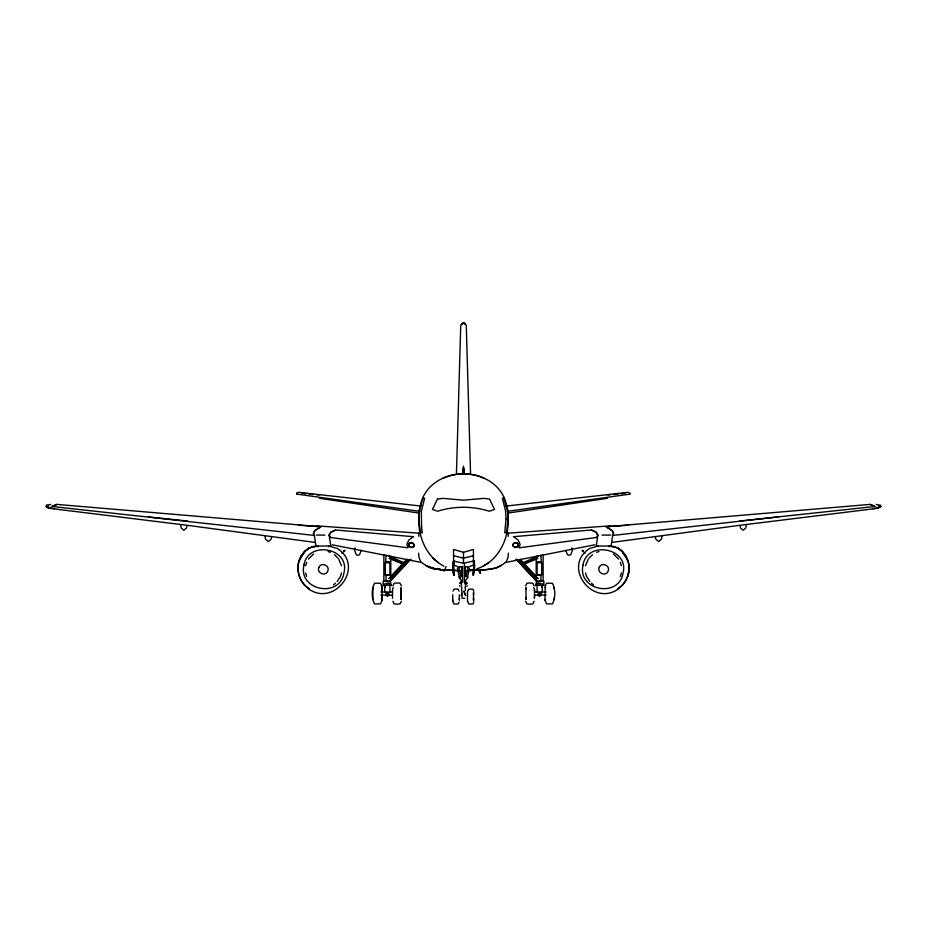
<?xml version="1.0" encoding="UTF-8"?>
<svg xmlns="http://www.w3.org/2000/svg" width="927" height="927" viewBox="0 0 927 927"><rect width="100%" height="100%" fill="white"/><g stroke="black" fill="none" stroke-linecap="round" stroke-linejoin="round"><path stroke-width="1.39" d="M508.17 536.351L508.205 532.573M508.413 518.123L507.787 509.885M540.87 581.716L540.974 575.238L537.892 575.238M622.446 585.261C628.344 578.657 630.823 569.097 627.961 560.603M473.871 561.878L473.326 575.076L474.624 565.922L473.906 560.708L474.114 565.748L472.816 574.902M473.477 594.96L473.523 593.57M454.288 575.25L453.338 565.922L453.778 560.87L452.828 566.049L453.778 575.389L453.396 570.383M474.415 560.87L474.415 570.279L473.326 575.076M596.154 546.745L597.892 535.088M610.997 546.745L612.735 535.088M372.897 587.428L372.897 599.699M554.103 599.699L554.161 598.251M296.895 494.323L296.999 492.654L297.034 493.57M401.009 599.027L401.009 588.147M456.466 473.037L460.719 325.759L461.24 324.299L463.488 322.805L465.76 324.299L466.281 325.759L470.534 473.037M473.616 600.499L473.651 599.595M525.922 589.41L525.991 588.147M386.038 555.134L385.702 561.832L389.433 561.832L388.517 561.577M467.034 586.385L467.092 585.516M452.979 569.282L453.268 561.009M453.5 569.132L453.778 562.086M508.378 553.176L507.996 557.637L506.154 561.832M473.871 602.087L472.921 603.987L468.726 603.987L467.556 600.974M544.914 599.699L546.548 603.906L552.411 603.906C555.609 597.799 555.574 589.34 552.411 583.222L546.548 583.222L545.285 585.922L544.856 600.232L545.586 599.456M314.427 542.318L187.08 525.285L54.148 508.9C52.503 508.425 45.226 508.691 46.756 505.319L50.742 504.404M186.918 525.644L186.501 527.961L183.847 530.279L181.194 527.961L180.777 525.644M271.657 536.582L271.205 539.108L268.343 541.588L265.493 539.108L265.041 536.582M661.959 536.582L661.507 539.108L658.657 541.588L655.795 539.108L655.343 536.582M746.223 525.644L745.806 527.961L743.153 530.279L740.499 527.961L740.082 525.644M361.229 550.348L359.56 554.682L357.926 555.319L356.258 554.682L354.624 550.348L355.064 547.903M319.722 494.763L316.918 494.96M627.892 576.165L629.016 571.02M466.049 576.455L468.019 567.556M467.59 576.814L469.56 567.903M299.039 560.603C296.188 569.085 298.645 578.668 304.554 585.261M299.27 560.603C295.829 570.823 300.081 582.874 309.12 588.738M46.489 506.246L46.721 505.424L46.35 506.513L48.297 507.741M422.573 498.297C413.407 521.889 420.325 553.813 443.929 566.188M620.372 576.409L621.391 572.932M341.507 572.967L340.452 576.443L337.173 581.484M585.493 565.748L588.286 559.074M419.213 509.885L418.587 518.123M305.609 565.748L306.698 562.307M46.721 505.563L46.35 506.513L46.721 505.76M541.878 587.231L542.793 584.937M461.148 595.621L462.075 593.338M518.263 545.551L517.243 547.15L515.122 547.556L512.712 545.621C512.388 541.855 519.062 541.322 518.263 545.551L517.243 546.837L515.192 547.185L513.291 546.327L513.013 544.659C513.859 542.504 517.764 541.936 518.193 544.659M467.509 601.356L467.509 591.843L468.726 589.178L472.921 589.178L473.871 591.113M446.142 566.559L444.033 571.264M778.576 516.907L612.643 535.435L613.593 533.292L612.098 530.592L606.165 526.779L870.094 504.404L875.065 506.478L739.375 521.055M612.643 535.435L613.628 533.292L612.098 530.592L606.165 526.745L628.61 525.215M299.039 560.638C301.576 552.921 308.181 546.71 316.443 545.957M596.768 537.44L597.822 535.157L596.258 532.33L591.449 529.989L513.419 536.698L518.123 540.001L520.128 544.358L519.004 547.834L596.768 537.44L597.822 535.157L596.223 532.33L591.449 529.989M392.921 585.922L394.184 583.222L397.15 582.979L400.047 583.222L401.379 585.922M459.085 602.087L458.17 603.987L453.975 603.987L452.77 601.356L452.77 594.786M534.079 601.252L532.816 603.906L529.85 604.195L526.953 603.906L525.621 601.252M453.025 591.113L453.975 589.178L456.049 589.004L458.17 589.178L459.085 591.113M525.621 585.922L526.953 583.222L529.85 582.979L532.816 583.222L534.079 585.922M401.379 601.252L400.047 603.906L397.15 604.195L394.184 603.906L392.921 601.252M422.642 498.031C436.849 465.899 490.151 465.899 504.358 498.031M406.269 563.083L405.064 564.949L406.269 563.083L405.4 564.45L389.479 557.973M462.388 324.334L463.488 322.805L465.458 324.265L463.488 322.805L461.542 324.299M301.252 555.829L304.728 551.542L309.189 548.066L314.23 546.466M308.401 559.108L313.546 554.033M589.062 558.135L592.469 554.728M51.97 506.478L56.906 504.404L320.835 526.779L314.902 530.592L313.372 533.292L314.357 535.435L51.935 506.478L56.906 504.404M388.61 578.738L406.872 559.166M390.151 578.251L407.463 559.711M389.27 581.31L409.456 559.676M389.85 581.808L410.962 559.143M344.299 551.067L344.914 550.453M381.414 587.66L382.144 586.942L380.452 583.222L374.589 583.222C371.426 589.34 371.391 597.799 374.589 603.906L380.452 603.906L382.144 600.232L382.144 596.131M341.947 553.28L342.596 552.666M343.65 551.681L344.334 551.032M344.543 550.418L343.929 550.997L344.508 550.453M333.604 584.891L335.47 583.234M476.802 568.842C504.879 559.641 514.624 523.871 504.427 498.297M617.88 588.738C626.919 582.874 631.171 570.823 627.73 560.603M618.124 588.772L622.446 585.227M304.485 551.542L308.946 548.066M505.18 562.515C495.771 571.183 482.04 569.665 470.232 570.476L470.232 569.734M590.36 548.066C561.113 565.435 592.191 607.892 618.668 588.772M612.573 542.318L739.92 525.285L876.768 508.425L880.65 506.513L880.244 505.319L876.258 504.404M878.703 507.741L880.65 506.513L880.21 505.354L880.65 506.548L880.279 505.76M483.071 566.188L488.923 562.573M501.252 565.366L495.91 568.135L483.952 569.862L470.232 570.476M335.551 529.989L330.777 532.33L329.178 535.157L330.232 537.44L407.996 547.834L406.872 544.358L408.877 540.001L413.581 536.698L335.551 529.989L330.742 532.33L329.178 535.157L330.267 537.44M522.341 563.037L537.984 556.061M537.521 557.973L521.6 564.45L520.731 563.083L521.936 564.949L520.731 563.083M523.257 564.416L537.857 558.471M536.698 585.041L535.447 585.54L536.698 583.883L542.631 583.883L543.871 585.54L543.871 581.391L543.129 580.719L543.129 554.763M442.434 478.517C455.563 472.167 471.437 472.167 484.566 478.517M473.43 555.736L463.488 558.147L453.57 555.736M473.43 561.078L463.488 563.257L453.57 561.078M469.78 566.339L473.43 565.169L473.43 549.468L463.488 552.295L453.57 549.468L453.57 565.169L457.22 566.339M591.38 548.066L595.169 546.872M596.629 552.295L598.946 551.588M313.21 547.139L316.431 546.165M876.768 508.355L878.703 507.776M388.726 562.365L389.896 562.701L389.896 574.833L388.726 575.122L385.284 574.833L385.284 562.701L386.408 562.365M385.284 574.833L386.408 574.497M541.716 562.701L537.104 562.701L537.104 574.833L541.716 574.833L541.716 562.701L540.592 562.365M388.981 583.002L386.86 583.21M389.896 562.701L385.284 562.701M537.104 562.701L538.274 562.365M537.104 574.833L538.274 574.497M878.68 507.637L872.886 508.633M389.108 575.238L386.026 575.238L386.13 581.716M538.483 561.577L537.567 561.832L541.298 561.832L540.962 555.134M630.036 494.114L507.208 511.356M459.549 578.089L460.337 577.915M594.717 544.798L505.493 562.48M878.437 506.246L880.407 505.899M507.88 513.095L607.556 498.274M465.018 571.02L467.95 570.754M610.082 494.96L607.278 494.763M614.137 494.497L618.193 494.021M620.905 493.709L624.96 493.234M469.711 570.511L471.727 570.279L464.67 571.02M505.099 506.165L628.633 492.283M610.522 525.829L508.622 533.152M464.751 566.942L468.552 566.733M316.304 535.088L324.844 535.088M602.156 535.088L610.696 535.088M314.265 535.088L316.003 546.026L330.846 546.026L330.846 546.745M596.154 546.026L610.997 546.026M384.914 580.719L387.312 580.719M389.769 580.719L390.8 580.719M536.2 580.719L537.231 580.719M539.688 580.719L542.086 580.719M384.369 581.136L390.302 581.136M536.698 581.136L542.631 581.136M540.14 583.21L538.019 583.002M385.493 585.377L389.143 585.377M537.857 585.377L541.507 585.377M380.904 591.994L392.445 591.994M534.555 591.994L546.096 591.994M385.574 594.879L389.016 594.879M537.984 594.879L541.426 594.879M380.904 595.134L392.445 595.134M534.555 595.134L546.096 595.134M387.069 595.458L387.938 595.458M539.062 595.458L539.931 595.458M464.867 598.297L462.075 598.297L461.553 586.664M421.82 562.515C432.793 572.388 448.656 569.224 462.156 570.858M431.125 568.158L443.048 569.862L462.144 570.916M458.448 566.733L462.225 566.942M298.39 525.215L320.835 526.745L314.902 530.592L313.407 533.292L314.357 535.435M418.378 533.152L316.478 525.829M298.367 492.283L421.901 506.165M148.424 516.907L187.625 521.055M433.071 568.402L426.733 565.98L433.373 568.436M54.114 508.633L48.32 507.637M302.04 493.234L306.095 493.709M308.807 494.021L312.863 494.497M419.792 511.356L296.964 494.114M425.748 565.366L431.09 568.135L443.048 569.862M319.444 498.274L419.12 513.095M431.09 568.135L442.225 569.862M870.094 504.404L875.03 506.478M46.593 505.899L48.563 506.246M421.507 562.48L332.283 544.798M610.557 545.957C618.819 546.71 625.424 552.921 627.961 560.638M388.726 574.497L389.896 574.833M540.592 574.497L541.716 574.833M48.297 507.776L50.232 508.355M610.569 546.165L613.79 547.139M328.054 551.588L330.371 552.295M612.77 546.466L617.811 548.066L622.272 551.542L625.748 555.829M331.831 546.872L335.62 548.066M390.302 585.041L391.553 585.54L390.302 583.883L384.369 583.883L383.129 585.54L383.129 581.391L383.871 580.719L383.871 554.763M389.016 556.061L404.659 563.037M389.143 558.471L403.743 564.416M308.332 588.772C334.809 607.892 365.887 565.435 336.64 548.066M618.054 548.066L622.515 551.577M613.454 554.033L618.599 559.108M304.554 585.227L308.876 588.772M334.531 554.728L337.938 558.135M432.793 558.019L438.077 562.55M591.53 583.234L593.396 584.891M582.492 550.453L583.071 550.997L582.457 550.418M582.701 551.067L582.086 550.453M582.666 551.032L583.35 551.681M584.404 552.666L585.053 553.28M545.586 587.66L544.914 587.428M381.414 599.456L382.144 600.232L382.144 586.942L382.144 591.055M520.128 559.166L538.39 578.738M519.537 559.711L536.849 578.251M517.544 559.676L537.73 581.31M537.197 581.808L516.038 559.143L537.15 581.808M589.827 581.484L586.548 576.443L585.493 572.967M478.622 570.024L480.51 573.373L478.819 570.024M338.714 559.074L341.507 565.748M880.244 505.458L880.511 506.246M478.935 569.757L480.51 573.234L479.132 569.757M420.846 561.832L419.004 557.637L418.622 553.176M463.94 591.055L465.794 595.621M384.207 584.937L385.122 587.231M463.94 591.472L465.331 595.157M620.302 562.307L621.391 565.748M305.609 572.932L306.628 576.409M329.108 535.088L330.846 546.026M458.923 567.556L460.823 576.478M457.37 567.88L459.271 576.803M452.886 570.545L453.778 575.389M571.936 547.903L572.376 550.348L570.742 554.682L569.074 555.319L567.44 554.682L565.771 550.348M421.634 527.66L422.272 532.828L420.858 532.828C418.123 521.426 418.344 509.19 423.118 498.297L424.624 498.297L421.356 511.217L421.6 527.475M630.07 493.604L629.966 492.99M459.85 585.516L459.896 586.385M525.922 597.764L525.991 599.027M473.616 592.712L473.651 593.604M554.103 587.428L554.161 588.877M452.724 599.943L452.77 600.974M473.477 598.251L473.523 599.63M418.795 532.573L418.83 536.351M608.958 546.026L608.958 546.745M598.089 546.026L598.089 546.745M542.26 585.377L542.26 592.341M539.931 594.381L539.931 596.258L539.062 596.258L539.062 594.381M537.069 585.377L537.069 592.341M536.2 556.2L536.2 576.397M536.154 582.677L536.154 583.801M534.508 591.055L534.508 588.877L534.45 598.251L534.508 596.131M533.778 587.567L533.778 588.147M525.991 587.66L525.991 599.456M473.523 592.295L473.523 600.881M465.389 566.524L465.389 576.455L467.822 577.023L467.857 577.73L465.389 580.638L465.389 582.098L466.953 582.538L467.173 583.489L464.809 583.755L466.084 583.489L465.389 585.25M465.389 586.664L465.389 590.684M465.296 586.721L465.296 587.417M464.404 563.813L464.404 582.457M463.488 466.188L463.488 473.685M463.488 552.295L463.488 563.257M462.538 566.327L462.538 582.457M461.553 566.524L461.553 576.455L459.108 577.023L459.085 577.73L461.553 580.638L460.846 582.538L462.121 582.098L459.977 582.538L459.769 583.489L461.553 583.755L461.553 585.25M459.386 598.413L459.386 599.943M459.34 594.786L459.34 599.943M401.009 587.66L401.009 599.456M393.222 587.567L393.222 588.147M392.55 588.877L392.492 598.251M390.846 582.677L390.846 583.801M390.8 556.2L390.8 576.397M389.931 585.377L389.931 592.341M387.938 594.381L387.938 596.258L387.069 596.258L387.069 594.381M384.74 585.377L384.74 592.341M328.911 546.026L328.911 546.745M318.042 546.026L318.042 546.745M316.003 546.026L316.003 546.745M463.488 467.857L463.199 473.709L463.488 467.857L463.848 473.709L463.488 467.857M506.038 518.749L504.752 532.828L506.142 532.828L506.837 530.29L508.008 518.749L507.695 511.217L503.882 498.297L502.388 498.297L505.644 511.217L506.038 518.749M583.037 564.995C576.988 590.406 618.969 598.761 623.06 572.932C629.398 547.822 586.918 540.128 583.037 564.995M303.975 564.995C297.764 590.441 339.827 598.738 343.929 572.932C350.464 547.753 307.938 540.186 303.975 564.995M318.853 567.451C316.362 573.095 325.562 576.895 327.787 571.125C330.29 565.505 321.032 561.658 318.853 567.451M599.213 567.451C596.71 573.071 605.968 576.918 608.147 571.125C610.638 565.482 601.438 561.681 599.213 567.451M46.756 505.319L46.42 506.478L46.79 505.354M409.05 543.604C407.301 546.675 411.866 549.062 413.882 546.536L414.288 545.621C414.52 543.06 410.499 541.171 409.05 543.604M409.12 543.778C407.498 546.64 411.901 548.402 413.709 546.327L413.987 544.659L412.527 543.164L410.476 542.828L409.12 543.778M301.484 555.806L299.27 560.638L304.728 551.577L301.484 555.829M437.498 499.027L432.457 509.444L437.695 511.217C454.021 505.991 472.979 505.991 489.305 511.217L494.543 509.444L489.502 499.027L483.813 498.378L463.488 500.186L443.187 498.378L437.498 499.027M388.68 592.782L385.956 592.782L385.956 594.346L388.68 594.346L388.68 592.782M541.044 592.782L538.32 592.782L538.32 594.346L541.044 594.346L541.044 592.782M625.516 555.829L622.272 551.577L627.73 560.638L625.516 555.806"/></g></svg>
